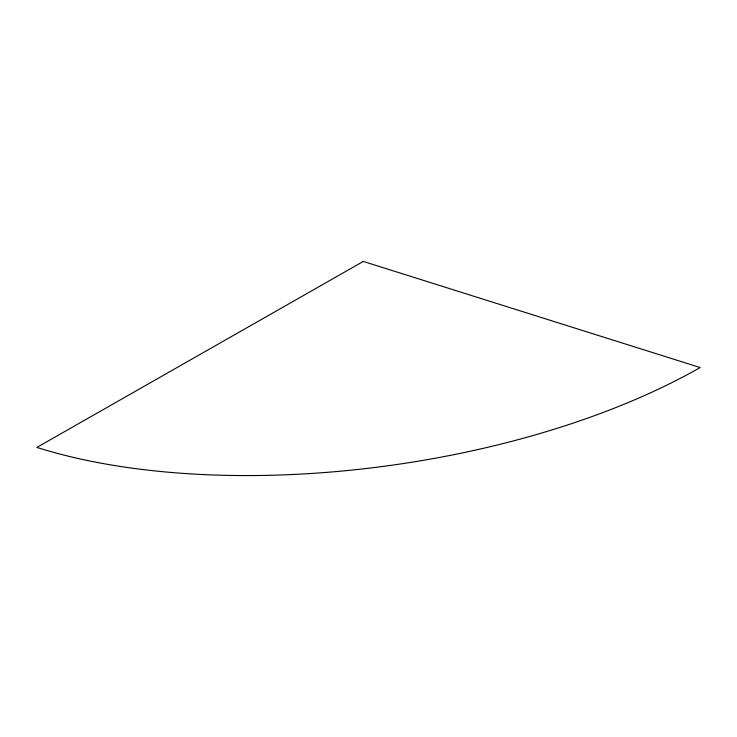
<?xml version="1.0" encoding="UTF-8"?>
<svg xmlns="http://www.w3.org/2000/svg" width="737" height="737" viewBox="0 0 737 737"><rect width="100%" height="100%" fill="white"/><g stroke="black" fill="none" stroke-linecap="round" stroke-linejoin="round"><path stroke-width="1.11" d="M363.286 261.432L36.85 447.433A472.804 205.78 -8 0 0 700.15 367.542L363.286 261.432"/></g></svg>
